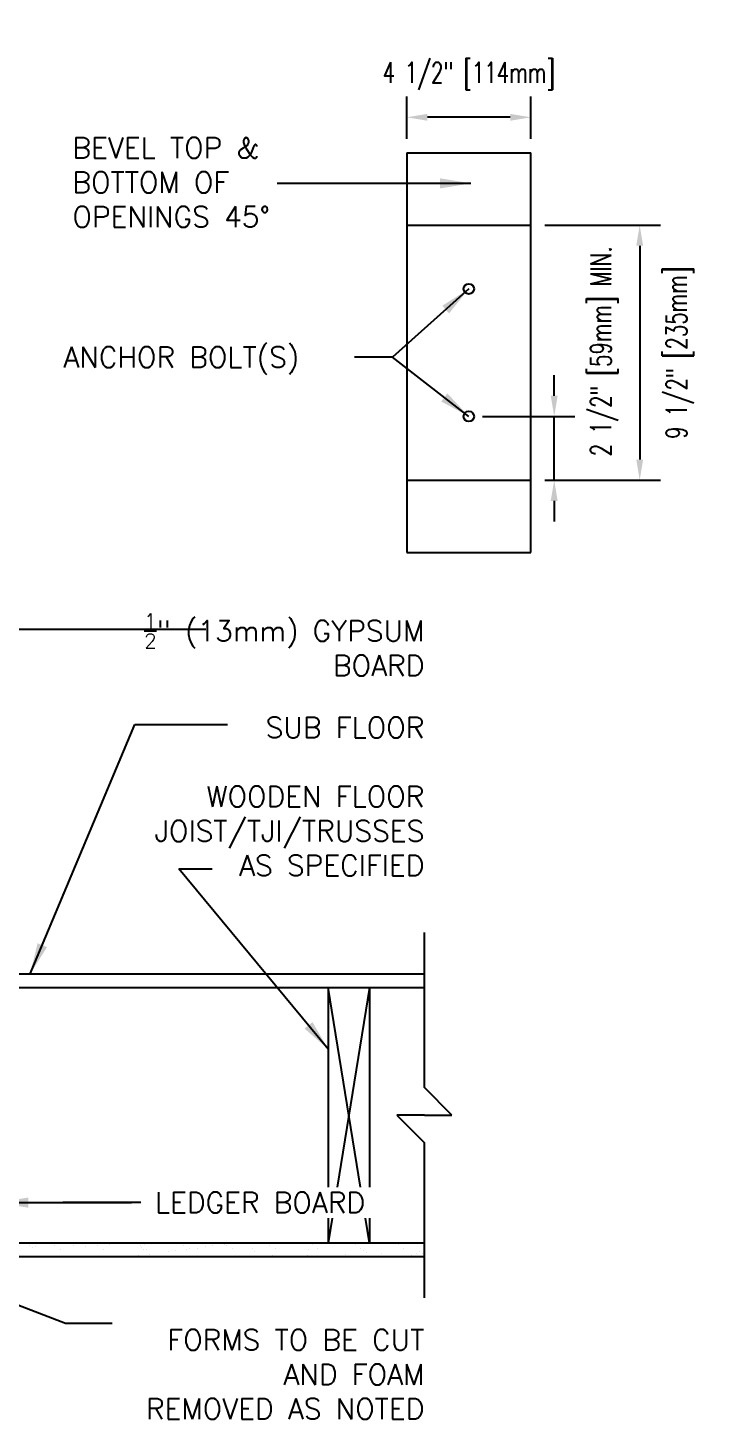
# Model space of a CAD drawing. Header units: inches. Extents: x 113.5 to 169.5, y -27.5 to 56.9.
# Drawn here: x 144.1 to 169.5, y 6.4 to 56.9 of the extents above; entities that cross this region are included whole.
import ezdxf
from ezdxf.enums import TextEntityAlignment as Align

# ---------------------------------------------------------------- set-up
doc = ezdxf.new("R2010")
doc.units = ezdxf.units.IN
doc.header["$LTSCALE"] = 0.5
doc.header["$MEASUREMENT"] = 0
for name, color, linetype in [('HATCH', 12, 'Continuous'), ('line25', 2, 'Continuous'), ('LINE9', 9, 'Continuous'), ('TEXT', 4, 'Continuous')]:
    doc.layers.add(name, color=color, linetype=linetype)
doc.styles.add('DIM', font='romans.shx', dxfattribs={"width": 0.7})
doc.styles.add('ROMANS', font='romans.shx', dxfattribs={"height": 1.125})
doc.dimstyles.new('ext_12', dxfattribs={"dimscale": 12, "dimtxt": 0.09375, "dimasz": 0.09375, "dimexe": 0.09375, "dimexo": 0.0625, "dimgap": 0.0625, "dimtad": 1, "dimdec": 1, "dimzin": 3, "dimdsep": 46, "dimlunit": 4, "dimtxsty": 'DIM', "dimcen": 0.09, "dimdle": 0.09375, "dimclrt": 4, "dimadec": 0, "dimazin": 0, "dimtfac": 1, "dimtdec": 1, "dimtmove": 2, "dimatfit": 3, "dimfxl": 1, "dimfrac": 2, "dimtolj": 1, "dimtzin": 0, "dimarcsym": 0})
doc.dimstyles.new('ext_8', dxfattribs={"dimscale": 8, "dimtxt": 0.09375, "dimasz": 0.09375, "dimexe": 0.09375, "dimexo": 0.0625, "dimgap": 0.0625, "dimtad": 1, "dimdec": 1, "dimzin": 3, "dimdsep": 46, "dimlunit": 4, "dimtxsty": 'DIM', "dimcen": 0.09, "dimdle": 0.09375, "dimclrt": 4, "dimadec": 0, "dimazin": 0, "dimtfac": 1, "dimtdec": 1, "dimtmove": 2, "dimatfit": 3, "dimfxl": 1, "dimfrac": 2, "dimtolj": 1, "dimtzin": 0, "dimarcsym": 0})

# ---------------------------------------------------------------- blocks, each defined once
blk = doc.blocks.new('*D2')
at = {"layer": 'Defpoints', "color": 0, "transparency": 16777216}
for p in [(160.125, 42.802), (163.22, 42.802), (162.375, 40.489)]:
    blk.add_point(p, dxfattribs=at)
at = {"layer": 'TEXT', "color": 0, "lineweight": -2, "transparency": 16777216}
for p, q in [((163.22, 43.552), (163.22, 44.302)), ((160.625, 42.802), (163.97, 42.802)), ((163.22, 40.489), (163.22, 42.802)), ((162.875, 40.489), (163.97, 40.489)), ((163.22, 39.739), (163.22, 38.989))]:
    blk.add_line(p, q, dxfattribs=at)
at = {"layer": 'TEXT', "color": 0, "transparency": 16777216}
for points in [[(163.095, 43.552), (163.345, 43.552), (163.22, 42.802)], [(163.095, 39.739), (163.345, 39.739), (163.22, 40.489)]]:
    blk.add_solid(points, dxfattribs=at)
at = {"layer": 'TEXT', "color": 4, "transparency": 16777216, "insert": (165.035, 45.16), "char_height": 0.75, "attachment_point": 5, "rotation": 90, "style": 'DIM'}
blk.add_mtext('\\A1;2 1/2" [59mm] MIN.', dxfattribs=at)
blk = doc.blocks.new('*D3')
at = {"layer": 'Defpoints', "color": 0, "transparency": 16777216}
for p in [(162.375, 49.739), (162.375, 40.489), (166.319, 40.489)]:
    blk.add_point(p, dxfattribs=at)
at = {"layer": 'TEXT', "color": 0, "lineweight": -2, "transparency": 16777216}
for p, q in [((162.875, 49.739), (167.069, 49.739)), ((166.319, 48.989), (166.319, 41.239)), ((162.875, 40.489), (167.069, 40.489))]:
    blk.add_line(p, q, dxfattribs=at)
at = {"layer": 'TEXT', "color": 0, "transparency": 16777216}
for points in [[(166.194, 48.989), (166.444, 48.989), (166.319, 49.739)], [(166.194, 41.239), (166.444, 41.239), (166.319, 40.489)]]:
    blk.add_solid(points, dxfattribs=at)
at = {"layer": 'TEXT', "color": 4, "transparency": 16777216, "insert": (167.782, 45.114), "char_height": 0.75, "attachment_point": 5, "rotation": 90, "style": 'DIM'}
blk.add_mtext('\\A1;9 1/2" [235mm]', dxfattribs=at)
blk = doc.blocks.new('*D4')
at = {"layer": 'Defpoints', "color": 0, "transparency": 16777216}
for p in [(157.875, 53.649), (157.875, 52.364), (162.375, 52.364)]:
    blk.add_point(p, dxfattribs=at)
at = {"layer": 'TEXT', "color": 0, "lineweight": -2, "transparency": 16777216}
for p, q in [((157.875, 52.864), (157.875, 54.399)), ((162.375, 52.864), (162.375, 54.399)), ((161.625, 53.649), (158.625, 53.649))]:
    blk.add_line(p, q, dxfattribs=at)
at = {"layer": 'TEXT', "color": 0, "transparency": 16777216}
for points in [[(158.625, 53.774), (158.625, 53.524), (157.875, 53.649)], [(161.625, 53.774), (161.625, 53.524), (162.375, 53.649)]]:
    blk.add_solid(points, dxfattribs=at)
at = {"layer": 'TEXT', "color": 4, "transparency": 16777216, "insert": (160.125, 55.149), "char_height": 0.75, "attachment_point": 5, "style": 'DIM'}
blk.add_mtext('\\A1;4 1/2" [114mm]', dxfattribs=at)

msp = doc.modelspace()

# ---------------------------------------------------------------- linework, layer by layer
at = {"layer": 'HATCH'}
for p, q in [((156.202, 14.855), (155.029, 22.088)), ((156.529, 22.088), (155.356, 14.855)), ((155.173, 13.73), (155.029, 12.838)), ((156.529, 12.838), (156.384, 13.73)), ((144.214, 12.742), (144.214, 12.742)), ((144.307, 12.658), (144.307, 12.658)), ((144.426, 12.703), (144.426, 12.703)), ((145.103, 12.738), (145.103, 12.738)), ((145.777, 12.752), (145.777, 12.752)), ((146.245, 12.698), (146.245, 12.698)), ((146.66, 12.741), (146.66, 12.741)), ((147.086, 12.769), (147.086, 12.769)), ((148.217, 12.744), (148.217, 12.744)), ((148.245, 12.681), (148.245, 12.681)), ((148.365, 12.763), (148.365, 12.763)), ((149.715, 12.811), (149.715, 12.811)), ((149.774, 12.746), (149.774, 12.746)), ((150.276, 12.637), (150.276, 12.637)), ((150.583, 12.69), (150.583, 12.69)), ((150.843, 12.724), (150.843, 12.724)), ((151.024, 12.828), (151.024, 12.828)), ((151.25, 12.778), (151.25, 12.778)), ((151.331, 12.749), (151.331, 12.749)), ((151.542, 12.615), (151.542, 12.615)), ((152.276, 12.619), (152.276, 12.619)), ((152.303, 12.822), (152.303, 12.822)), ((152.888, 12.752), (152.888, 12.752)), ((153.099, 12.618), (153.099, 12.618)), ((154.445, 12.755), (154.445, 12.755)), ((154.656, 12.62), (154.656, 12.62)), ((156.002, 12.758), (156.002, 12.758)), ((156.213, 12.623), (156.213, 12.623)), ((157.559, 12.76), (157.559, 12.76)), ((157.77, 12.626), (157.77, 12.626)), ((145.313, 12.604), (145.313, 12.604)), ((146.87, 12.606), (146.87, 12.606)), ((148.151, 12.37), (148.151, 12.37)), ((148.338, 12.596), (148.338, 12.596)), ((148.428, 12.609), (148.428, 12.609)), ((148.558, 12.423), (148.558, 12.423)), ((149.237, 12.513), (149.237, 12.513)), ((149.497, 12.547), (149.497, 12.547)), ((149.904, 12.601), (149.904, 12.601)), ((149.985, 12.612), (149.985, 12.612)), ((151.7, 12.359), (151.7, 12.359)), ((152.369, 12.535), (152.369, 12.535)), ((153.009, 12.376), (153.009, 12.376)), ((154.288, 12.37), (154.288, 12.37)), ((154.307, 12.575), (154.307, 12.575)), ((155.638, 12.418), (155.638, 12.418)), ((156.307, 12.558), (156.307, 12.558)), ((156.399, 12.474), (156.399, 12.474)), ((156.947, 12.435), (156.947, 12.435)), ((157.773, 12.342), (157.773, 12.342)), ((158.034, 12.376), (158.034, 12.376)), ((158.226, 12.429), (158.226, 12.429)), ((158.338, 12.514), (158.338, 12.514)), ((158.44, 12.43), (158.44, 12.43))]:
    msp.add_line(p, q, dxfattribs=at)
at = {"layer": 'line25'}
for p, q in [((141.529, 22.088), (158.512, 22.088)), ((155.029, 22.088), (155.029, 14.855)), ((156.529, 22.088), (156.529, 14.855)), ((155.029, 13.73), (155.029, 12.838)), ((156.529, 13.73), (156.529, 12.838)), ((141.529, 12.838), (158.512, 12.838))]:
    msp.add_line(p, q, dxfattribs=at)
at = {"layer": 'LINE9'}
for p, q in [((157.875, 52.364), (157.875, 37.864)), ((157.875, 52.364), (162.375, 52.364)), ((162.375, 37.864), (162.375, 52.364)), ((157.875, 49.739), (162.375, 49.739)), ((157.875, 40.489), (162.375, 40.489)), ((157.875, 37.864), (162.375, 37.864)), ((158.512, 18.463), (158.512, 24.088)), ((141.529, 22.588), (158.512, 22.588)), ((159.512, 17.463), (158.512, 18.463)), ((157.512, 17.463), (158.512, 16.463)), ((158.512, 17.463), (157.512, 17.463)), ((158.512, 17.463), (159.512, 17.463)), ((158.512, 10.838), (158.512, 16.463)), ((141.529, 12.338), (158.512, 12.338))]:
    msp.add_line(p, q, dxfattribs=at)
for centre in [(160.125, 47.427), (160.125, 42.802)]:
    msp.add_circle(centre, 0.188, dxfattribs=at)
at = {"layer": 'TEXT'}
msp.add_line((148.231, 14.292), (145.411, 14.292), dxfattribs=at)

# ---------------------------------------------------------------- texts
at = {"layer": 'TEXT', "style": 'ROMANS'}
for s, p in [(' ANCHOR BOLT(S)', (144.911, 44.95)), (' LEDGER BOARD', (148.231, 14.292))]:
    msp.add_text(s, height=0.75, dxfattribs=at).set_placement(p, align=Align.MIDDLE_LEFT)
at = {"layer": 'TEXT', "char_height": 0.75, "width": 11.05043, "style": 'ROMANS'}
for s, insert, attachment_point in [('BEVEL TOP & BOTTOM OF OPENINGS 45%%D', (145.754, 51.291), 4), ('\\A1;{\\H0.7x;\\S1/2;\\H1.4286x;" }(13mm) GYPSUM BOARD', (158.512, 34.522), 6), ('SUB FLOOR\\P\\PWOODEN FLOOR JOIST/TJI/TRUSSES\\PAS SPECIFIED', (158.512, 29.018), 6), ('FORMS TO BE CUT AND FOAM REMOVED AS NOTED', (158.512, 8.063), 6)]:
    msp.add_mtext(s, dxfattribs=dict(at, insert=insert, attachment_point=attachment_point))

# ---------------------------------------------------------------- dimensions: what is measured, and where the dimension line sits
at = {"layer": 'TEXT'}
dim = msp.add_linear_dim(base=(157.875, 53.649), p1=(162.375, 52.364), p2=(157.875, 52.364), dimstyle='ext_8', dxfattribs=at)
dim.commit()
dim.dimension.update_dxf_attribs({"geometry": '*D4', "text_midpoint": (160.125, 55.149), "dimtype": 160})
dim = msp.add_linear_dim(base=(166.319144649, 40.489389629), p1=(162.375384853, 49.739389629), p2=(162.375384853, 40.489389629), angle=90, dimstyle='ext_8', dxfattribs=at)
dim.commit()
dim.dimension.update_dxf_attribs({"geometry": '*D3', "text_midpoint": (167.782305445, 45.114389629), "dimtype": 160})
dim = msp.add_linear_dim(base=(163.22, 42.802), p1=(162.375, 40.489), p2=(160.125, 42.802), angle=90, text='<> MIN.', dimstyle='ext_8', dxfattribs=at)
dim.commit()
dim.dimension.update_dxf_attribs({"geometry": '*D2', "text_midpoint": (165.035, 45.16), "dimtype": 160})

# ---------------------------------------------------------------- leaders
msp.add_leader([(160.199, 51.253), (153.171, 51.253)], dimstyle='ext_12', dxfattribs=at)
for points in [[(160.125, 47.427), (157.352, 44.95), (155.982, 44.95)], [(160.125, 42.802), (157.352, 44.95)], [(142.029, 35.088), (150.592, 35.088)], [(144.225, 22.588), (148.016, 31.633), (151.373, 31.633)], [(155.029, 19.855), (149.617, 26.39), (150.825, 26.39)], [(143.029, 14.292), (147.901, 14.292)], [(140.516, 11.826), (145.502, 9.925), (147.192, 9.925)]]:
    msp.add_leader(points, dimstyle='ext_12', override={"dimgap": 0.0625, "dimtad": 0}, dxfattribs=at)

doc.saveas('drawing.dxf')
